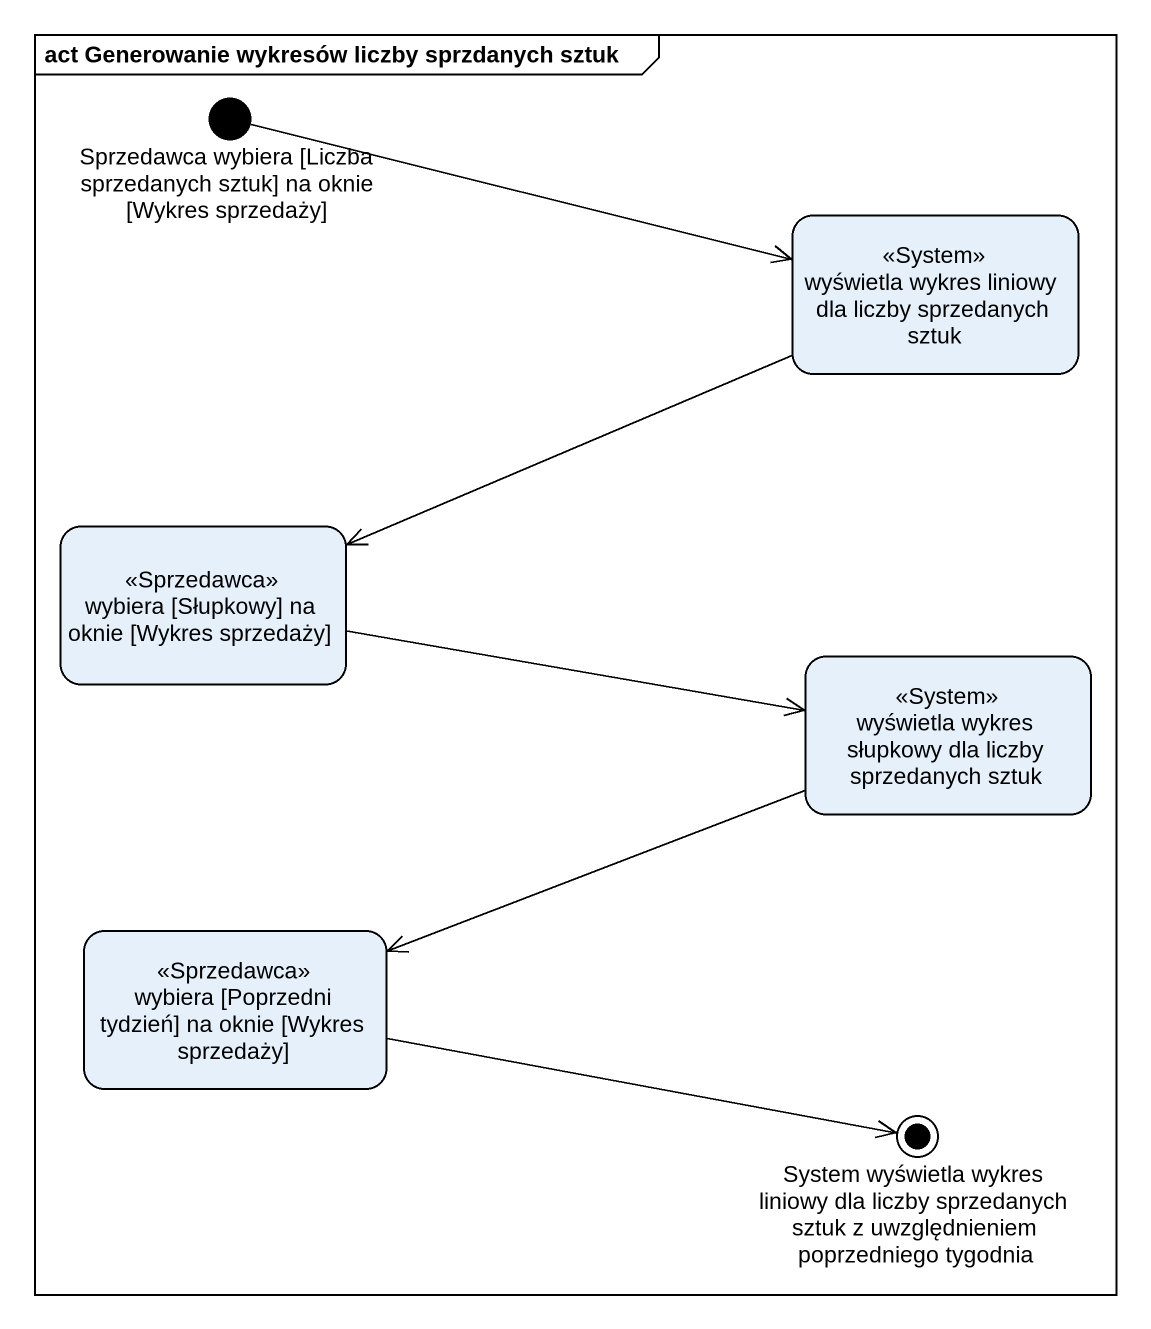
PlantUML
@startuml
mainframe act Generowanie wykresów liczby sprzdanych sztuk
hide empty description
state "Sprzedawca wybiera [Liczba sprzedanych sztuk] na oknie [Wykres sprzedaży]" as Sprzedawca_wybiera_Liczba <<start>>
state "wyświetla wykres liniowy dla liczby sprzedanych sztuk" as wyświetla_wykres_liniowy <<System>>
state "wybiera [Słupkowy] na oknie [Wykres sprzedaży]" as wybiera_Słupkowy_na_oknie <<Sprzedawca>>
state "wyświetla wykres słupkowy dla liczby sprzedanych sztuk" as wyświetla_wykres_słupkowy <<System>>
state "wybiera [Poprzedni tydzień] na oknie [Wykres sprzedaży]" as wybiera_Poprzedni_tydzień <<Sprzedawca>>
state "System wyświetla wykres liniowy dla liczby sprzedanych sztuk z uwzględnieniem poprzedniego tygodnia" as System_wyświetla_wykres <<end>>
Sprzedawca_wybiera_Liczba -right-> wyświetla_wykres_liniowy
wyświetla_wykres_liniowy -left-> wybiera_Słupkowy_na_oknie
wybiera_Słupkowy_na_oknie -right-> wyświetla_wykres_słupkowy
wyświetla_wykres_słupkowy -left-> wybiera_Poprzedni_tydzień
wybiera_Poprzedni_tydzień -right-> System_wyświetla_wykres
@enduml
